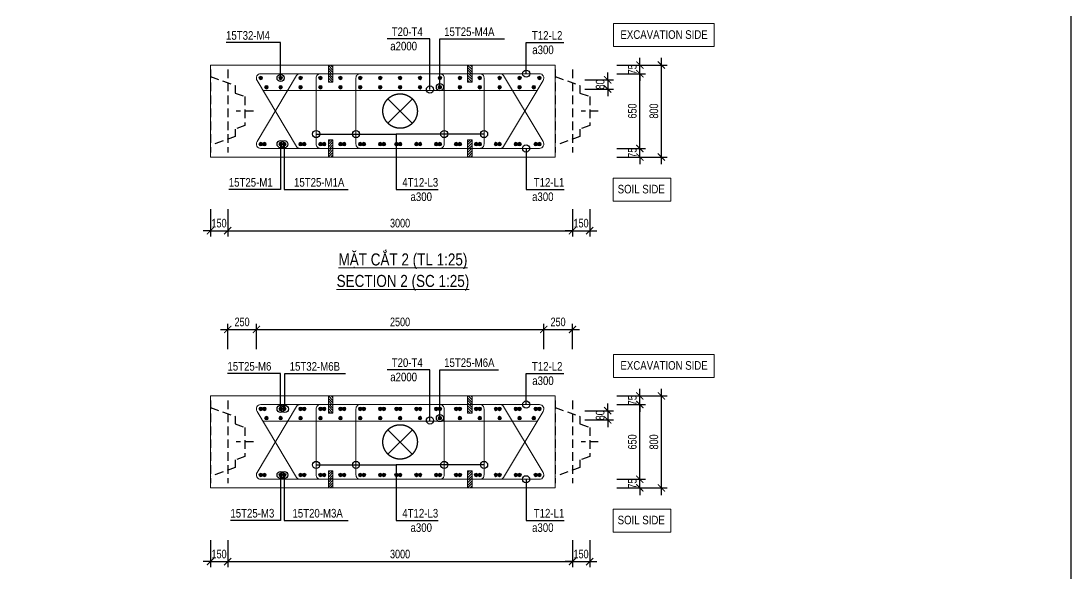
# Model space of a CAD drawing. Header units: millimetres. Extents: x 2746337 to 7547699, y -363432 to 15720.
# Drawn here: x 2907651 to 2944197, y -223588 to -204352 of the extents above; entities that cross this region are included whole.
import ezdxf
from ezdxf.enums import TextEntityAlignment as Align

# ---------------------------------------------------------------- set-up
doc = ezdxf.new("R2010")
doc.units = ezdxf.units.MM
doc.header["$LTSCALE"] = 1200
doc.header["$PDMODE"] = 3
doc.linetypes.add('CENTER', pattern=[2, 1.25, -0.25, 0.25, -0.25])
doc.linetypes.add('HIDDEN', pattern=[0.375, 0.25, -0.125])
for name, color, linetype, lineweight in [('5', 5, 'Continuous', 13), ('BOUND', 3, 'Continuous', 20), ('CWS', 8, 'HIDDEN', 9), ('ENOTE', 2, 'Continuous', 15), ('GRID', 74, 'CENTER', 15), ('K-THUOC', 1, 'Continuous', 18), ('LEADER', 8, 'Continuous', 9), ('MCT', 6, 'Continuous', 20), ('TEXTEN', 3, 'Continuous', 13), ('TEXTMA', 2, 'Continuous', 13), ('TEXTVN', 2, 'Continuous', 20), ('TIE', 4, 'Continuous', 13)]:
    doc.layers.add(name, color=color, linetype=linetype, lineweight=lineweight)
doc.layers.add('CDC.04.HIDDEN', color=8, linetype='HIDDEN')
doc.layers.add('MIE', color=5, linetype='HIDDEN')
doc.styles.add('DB_Arial', font='arial.ttf', dxfattribs={"width": 0.8})
doc.styles.add('SMTEXT', font='arial.ttf', dxfattribs={"width": 0.75})
doc.dimstyles.new('BSV25', dxfattribs={"dimtxt": 300, "dimasz": 250, "dimexe": 200, "dimexo": 0, "dimgap": 108, "dimtad": 1, "dimdec": 0, "dimlfac": 0.25, "dimdsep": 46, "dimtxsty": 'SMTEXT', "dimblk": 'ARCHTICK', "dimcen": 100, "dimdle": 250, "dimclrd": 256, "dimclre": 256, "dimclrt": 2, "dimadec": 0, "dimazin": 0, "dimtfac": 1, "dimtdec": 0, "dimtix": 1, "dimtmove": 2, "dimatfit": 3, "dimfxl": 800, "dimfxlon": 1, "dimtolj": 1, "dimtzin": 0, "dimarcsym": 0})

# ---------------------------------------------------------------- blocks, each defined once
blk = doc.blocks.new('_ArchTick')
at = {"color": 0, "linetype": 'ByBlock', "const_width": 0.15}
blk.add_lwpolyline([(-0.5, -0.5), (0.5, 0.5)], dxfattribs=at)
blk = doc.blocks.new('*D1374')
at = {"layer": 'Defpoints', "color": 0, "transparency": 16777216}
for p in [(2928440, -217394), (2929940, -217394), (2928440, -220594)]:
    blk.add_point(p, dxfattribs=at)
at = {"layer": 'K-THUOC', "lineweight": -2, "transparency": 16777216}
for p, q in [((2929140, -217394), (2930140, -217394)), ((2929940, -220844), (2929940, -217144)), ((2929140, -220594), (2930140, -220594))]:
    blk.add_line(p, q, dxfattribs=at)
at = {"layer": 'K-THUOC', "lineweight": -2, "transparency": 16777216, "xscale": 250, "yscale": 250, "zscale": 250}
for p, rotation in [((2929940, -217394), 90), ((2929940, -220594), 270)]:
    blk.add_blockref('_ArchTick', p, dxfattribs=dict(at, rotation=rotation))
at = {"layer": 'K-THUOC', "color": 2, "transparency": 16777216, "insert": (2929679, -218994), "char_height": 300, "attachment_point": 5, "rotation": 90, "style": 'SMTEXT'}
blk.add_mtext('\\A1;800', dxfattribs=at)
blk = doc.blocks.new('*D1375')
at = {"layer": 'Defpoints', "color": 0, "transparency": 16777216}
for p in [(2928440, -220294), (2929190, -220294), (2928082, -220594)]:
    blk.add_point(p, dxfattribs=at)
at = {"layer": 'K-THUOC', "lineweight": -2, "transparency": 16777216}
for p, q in [((2928440, -220294), (2929390, -220294)), ((2929190, -220294), (2929190, -220044)), ((2929190, -220594), (2929190, -220294)), ((2928390, -220594), (2929390, -220594)), ((2929190, -220594), (2929190, -220844))]:
    blk.add_line(p, q, dxfattribs=at)
at = {"layer": 'K-THUOC', "lineweight": -2, "transparency": 16777216, "xscale": 250, "yscale": 250, "zscale": 250}
for p, rotation in [((2929190, -220294), 270), ((2929190, -220594), 90)]:
    blk.add_blockref('_ArchTick', p, dxfattribs=dict(at, rotation=rotation))
at = {"layer": 'K-THUOC', "color": 2, "transparency": 16777216, "insert": (2928929, -220444), "char_height": 300, "attachment_point": 5, "rotation": 90, "style": 'SMTEXT'}
blk.add_mtext('\\A1;75', dxfattribs=at)
blk = doc.blocks.new('*D1376')
at = {"layer": 'Defpoints', "color": 0, "transparency": 16777216}
for p in [(2928082, -217694), (2929190, -217694), (2928082, -220294)]:
    blk.add_point(p, dxfattribs=at)
at = {"layer": 'K-THUOC', "lineweight": -2, "transparency": 16777216}
for p, q in [((2929190, -220544), (2929190, -217444)), ((2928390, -217694), (2929390, -217694)), ((2928390, -220294), (2929390, -220294))]:
    blk.add_line(p, q, dxfattribs=at)
at = {"layer": 'K-THUOC', "lineweight": -2, "transparency": 16777216, "xscale": 250, "yscale": 250, "zscale": 250}
for p, rotation in [((2929190, -217694), 90), ((2929190, -220294), 270)]:
    blk.add_blockref('_ArchTick', p, dxfattribs=dict(at, rotation=rotation))
at = {"layer": 'K-THUOC', "color": 2, "transparency": 16777216, "insert": (2928929, -218994), "char_height": 300, "attachment_point": 5, "rotation": 90, "style": 'SMTEXT'}
blk.add_mtext('\\A1;650', dxfattribs=at)
blk = doc.blocks.new('*D1377')
at = {"layer": 'Defpoints', "color": 0, "transparency": 16777216}
for p in [(2928082, -217394), (2929190, -217394), (2928082, -217694)]:
    blk.add_point(p, dxfattribs=at)
at = {"layer": 'K-THUOC', "lineweight": -2, "transparency": 16777216}
for p, q in [((2928390, -217394), (2929390, -217394)), ((2929190, -217394), (2929190, -217144)), ((2929190, -217694), (2929190, -217394)), ((2928390, -217694), (2929390, -217694)), ((2929190, -217694), (2929190, -217944))]:
    blk.add_line(p, q, dxfattribs=at)
at = {"layer": 'K-THUOC', "lineweight": -2, "transparency": 16777216, "xscale": 250, "yscale": 250, "zscale": 250}
for p, rotation in [((2929190, -217394), 270), ((2929190, -217694), 90)]:
    blk.add_blockref('_ArchTick', p, dxfattribs=dict(at, rotation=rotation))
at = {"layer": 'K-THUOC', "color": 2, "transparency": 16777216, "insert": (2928929, -217544), "char_height": 300, "attachment_point": 5, "rotation": 90, "style": 'SMTEXT'}
blk.add_mtext('\\A1;75', dxfattribs=at)
blk = doc.blocks.new('*D1382')
at = {"layer": 'Defpoints', "color": 0, "transparency": 16777216}
for p in [(2927105, -217908), (2927105, -218228), (2928071, -218228)]:
    blk.add_point(p, dxfattribs=at)
at = {"layer": 'K-THUOC', "lineweight": -2, "transparency": 16777216}
for p, q in [((2928071, -217908), (2928071, -217658)), ((2927271, -217908), (2928271, -217908)), ((2928071, -217908), (2928071, -218228)), ((2927271, -218228), (2928271, -218228)), ((2928071, -218228), (2928071, -218478))]:
    blk.add_line(p, q, dxfattribs=at)
at = {"layer": 'K-THUOC', "lineweight": -2, "transparency": 16777216, "xscale": 250, "yscale": 250, "zscale": 250}
for p, rotation in [((2928071, -217908), 270), ((2928071, -218228), 90)]:
    blk.add_blockref('_ArchTick', p, dxfattribs=dict(at, rotation=rotation))
at = {"layer": 'K-THUOC', "color": 2, "transparency": 16777216, "insert": (2927810, -218068), "char_height": 300, "attachment_point": 5, "rotation": 90, "style": 'SMTEXT'}
blk.add_mtext('\\A1;80', dxfattribs=at)
blk = doc.blocks.new('*D1389')
at = {"layer": 'Defpoints', "color": 0, "transparency": 16777216}
for p in [(2928440, -205884), (2929940, -205884), (2928440, -209084)]:
    blk.add_point(p, dxfattribs=at)
at = {"layer": 'K-THUOC', "lineweight": -2, "transparency": 16777216}
for p, q in [((2929940, -209334), (2929940, -205634)), ((2929140, -205884), (2930140, -205884)), ((2929140, -209084), (2930140, -209084))]:
    blk.add_line(p, q, dxfattribs=at)
at = {"layer": 'K-THUOC', "lineweight": -2, "transparency": 16777216, "xscale": 250, "yscale": 250, "zscale": 250}
for p, rotation in [((2929940, -205884), 90), ((2929940, -209084), 270)]:
    blk.add_blockref('_ArchTick', p, dxfattribs=dict(at, rotation=rotation))
at = {"layer": 'K-THUOC', "color": 2, "transparency": 16777216, "insert": (2929679, -207484), "char_height": 300, "attachment_point": 5, "rotation": 90, "style": 'SMTEXT'}
blk.add_mtext('\\A1;800', dxfattribs=at)
blk = doc.blocks.new('*D1390')
at = {"layer": 'Defpoints', "color": 0, "transparency": 16777216}
for p in [(2928440, -208784), (2929190, -208784), (2928082, -209084)]:
    blk.add_point(p, dxfattribs=at)
at = {"layer": 'K-THUOC', "lineweight": -2, "transparency": 16777216}
for p, q in [((2929190, -208784), (2929190, -208534)), ((2928440, -208784), (2929390, -208784)), ((2929190, -209084), (2929190, -208784)), ((2928390, -209084), (2929390, -209084)), ((2929190, -209084), (2929190, -209334))]:
    blk.add_line(p, q, dxfattribs=at)
at = {"layer": 'K-THUOC', "lineweight": -2, "transparency": 16777216, "xscale": 250, "yscale": 250, "zscale": 250}
for p, rotation in [((2929190, -208784), 270), ((2929190, -209084), 90)]:
    blk.add_blockref('_ArchTick', p, dxfattribs=dict(at, rotation=rotation))
at = {"layer": 'K-THUOC', "color": 2, "transparency": 16777216, "insert": (2928929, -208934), "char_height": 300, "attachment_point": 5, "rotation": 90, "style": 'SMTEXT'}
blk.add_mtext('\\A1;75', dxfattribs=at)
blk = doc.blocks.new('*D1391')
at = {"layer": 'Defpoints', "color": 0, "transparency": 16777216}
for p in [(2928082, -206184), (2929190, -206184), (2928082, -208784)]:
    blk.add_point(p, dxfattribs=at)
at = {"layer": 'K-THUOC', "lineweight": -2, "transparency": 16777216}
for p, q in [((2929190, -209034), (2929190, -205934)), ((2928390, -206184), (2929390, -206184)), ((2928390, -208784), (2929390, -208784))]:
    blk.add_line(p, q, dxfattribs=at)
at = {"layer": 'K-THUOC', "lineweight": -2, "transparency": 16777216, "xscale": 250, "yscale": 250, "zscale": 250}
for p, rotation in [((2929190, -206184), 90), ((2929190, -208784), 270)]:
    blk.add_blockref('_ArchTick', p, dxfattribs=dict(at, rotation=rotation))
at = {"layer": 'K-THUOC', "color": 2, "transparency": 16777216, "insert": (2928929, -207484), "char_height": 300, "attachment_point": 5, "rotation": 90, "style": 'SMTEXT'}
blk.add_mtext('\\A1;650', dxfattribs=at)
blk = doc.blocks.new('*D1392')
at = {"layer": 'Defpoints', "color": 0, "transparency": 16777216}
for p in [(2928082, -205884), (2929190, -205884), (2928082, -206184)]:
    blk.add_point(p, dxfattribs=at)
at = {"layer": 'K-THUOC', "lineweight": -2, "transparency": 16777216}
for p, q in [((2929190, -205884), (2929190, -205634)), ((2928390, -205884), (2929390, -205884)), ((2929190, -206184), (2929190, -205884)), ((2928390, -206184), (2929390, -206184)), ((2929190, -206184), (2929190, -206434))]:
    blk.add_line(p, q, dxfattribs=at)
at = {"layer": 'K-THUOC', "lineweight": -2, "transparency": 16777216, "xscale": 250, "yscale": 250, "zscale": 250}
for p, rotation in [((2929190, -205884), 270), ((2929190, -206184), 90)]:
    blk.add_blockref('_ArchTick', p, dxfattribs=dict(at, rotation=rotation))
at = {"layer": 'K-THUOC', "color": 2, "transparency": 16777216, "insert": (2928929, -206034), "char_height": 300, "attachment_point": 5, "rotation": 90, "style": 'SMTEXT'}
blk.add_mtext('\\A1;75', dxfattribs=at)
blk = doc.blocks.new('*D1393')
at = {"layer": 'Defpoints', "color": 0, "transparency": 16777216}
for p in [(2927105, -206398), (2927105, -206718), (2928071, -206718)]:
    blk.add_point(p, dxfattribs=at)
at = {"layer": 'K-THUOC', "lineweight": -2, "transparency": 16777216}
for p, q in [((2927271, -206398), (2928271, -206398)), ((2928071, -206398), (2928071, -206148)), ((2928071, -206398), (2928071, -206718)), ((2927271, -206718), (2928271, -206718)), ((2928071, -206718), (2928071, -206968))]:
    blk.add_line(p, q, dxfattribs=at)
at = {"layer": 'K-THUOC', "lineweight": -2, "transparency": 16777216, "xscale": 250, "yscale": 250, "zscale": 250}
for p, rotation in [((2928071, -206398), 270), ((2928071, -206718), 90)]:
    blk.add_blockref('_ArchTick', p, dxfattribs=dict(at, rotation=rotation))
at = {"layer": 'K-THUOC', "color": 2, "transparency": 16777216, "insert": (2927810, -206558), "char_height": 300, "attachment_point": 5, "rotation": 90, "style": 'SMTEXT'}
blk.add_mtext('\\A1;80', dxfattribs=at)
blk = doc.blocks.new('cws800')
at = {"layer": 'CDC.04.HIDDEN'}
for p, q in [((-600, 1440), (-600, -1440)), ((0, 1440), (0, -1440))]:
    blk.add_line(p, q, dxfattribs=at)
for points in [[(0, 1200), (-860, 888), (-860, 627), (-1200, 507), (-1200, -507), (-860, -627), (-860, -888), (0, -1200)], [(-1500, 0), (-900, 0)]]:
    blk.add_lwpolyline(points, dxfattribs=at)
blk = doc.blocks.new('*D1410')
at = {"layer": 'Defpoints', "color": 0, "transparency": 16777216}
for p in [(2914245, -210896), (2914845, -210896), (2914845, -211646)]:
    blk.add_point(p, dxfattribs=at)
at = {"layer": 'K-THUOC', "lineweight": -2, "transparency": 16777216}
for p, q in [((2914245, -210896), (2914245, -211846)), ((2914845, -210896), (2914845, -211846)), ((2914245, -211646), (2913995, -211646)), ((2914245, -211646), (2914845, -211646)), ((2914845, -211646), (2915095, -211646))]:
    blk.add_line(p, q, dxfattribs=at)
at = {"layer": 'K-THUOC', "lineweight": -2, "transparency": 16777216, "xscale": 250, "yscale": 250, "zscale": 250}
blk.add_blockref('_ArchTick', (2914245, -211646), dxfattribs=at)
at = {"layer": 'K-THUOC', "lineweight": -2, "transparency": 16777216, "xscale": 250, "yscale": 250, "zscale": 250, "rotation": 180}
blk.add_blockref('_ArchTick', (2914845, -211646), dxfattribs=at)
at = {"layer": 'K-THUOC', "color": 2, "transparency": 16777216, "insert": (2914545, -211385), "char_height": 300, "attachment_point": 5, "style": 'SMTEXT'}
blk.add_mtext('\\A1;150', dxfattribs=at)
blk = doc.blocks.new('*D1411')
at = {"layer": 'Defpoints', "color": 0, "transparency": 16777216}
for p in [(2926845, -210896), (2927445, -210896), (2927445, -211646)]:
    blk.add_point(p, dxfattribs=at)
at = {"layer": 'K-THUOC', "lineweight": -2, "transparency": 16777216}
for p, q in [((2926845, -210896), (2926845, -211846)), ((2927445, -210896), (2927445, -211846)), ((2926845, -211646), (2926595, -211646)), ((2926845, -211646), (2927445, -211646)), ((2927445, -211646), (2927695, -211646))]:
    blk.add_line(p, q, dxfattribs=at)
at = {"layer": 'K-THUOC', "lineweight": -2, "transparency": 16777216, "xscale": 250, "yscale": 250, "zscale": 250}
blk.add_blockref('_ArchTick', (2926845, -211646), dxfattribs=at)
at = {"layer": 'K-THUOC', "lineweight": -2, "transparency": 16777216, "xscale": 250, "yscale": 250, "zscale": 250, "rotation": 180}
blk.add_blockref('_ArchTick', (2927445, -211646), dxfattribs=at)
at = {"layer": 'K-THUOC', "color": 2, "transparency": 16777216, "insert": (2927145, -211385), "char_height": 300, "attachment_point": 5, "style": 'SMTEXT'}
blk.add_mtext('\\A1;150', dxfattribs=at)
blk = doc.blocks.new('*D1414')
at = {"layer": 'Defpoints', "color": 0, "transparency": 16777216}
for p in [(2914845, -210896), (2926845, -210896), (2926845, -211646)]:
    blk.add_point(p, dxfattribs=at)
at = {"layer": 'K-THUOC', "lineweight": -2, "transparency": 16777216}
for p, q in [((2914845, -210896), (2914845, -211846)), ((2926845, -210896), (2926845, -211846)), ((2914595, -211646), (2927095, -211646))]:
    blk.add_line(p, q, dxfattribs=at)
at = {"layer": 'K-THUOC', "lineweight": -2, "transparency": 16777216, "xscale": 250, "yscale": 250, "zscale": 250, "rotation": 180}
blk.add_blockref('_ArchTick', (2914845, -211646), dxfattribs=at)
at = {"layer": 'K-THUOC', "lineweight": -2, "transparency": 16777216, "xscale": 250, "yscale": 250, "zscale": 250}
blk.add_blockref('_ArchTick', (2926845, -211646), dxfattribs=at)
at = {"layer": 'K-THUOC', "color": 2, "transparency": 16777216, "insert": (2920845, -211385), "char_height": 300, "attachment_point": 5, "style": 'SMTEXT'}
blk.add_mtext('\\A1;3000', dxfattribs=at)
blk = doc.blocks.new('mct1')
at = {"lineweight": 9}
h = blk.add_hatch(color=256, dxfattribs=at)
h.dxf.hatch_style = 1
h.paths.add_polyline_path([(-16, 0, 1), (16, 0, 1)])
blk.add_circle((0, 0), 16, dxfattribs=at)
blk = doc.blocks.new('tremie')
at = {"layer": 'MIE', "color": 74, "ltscale": 1000}
for p, q in [((424, -424), (-424, 424)), ((424, 424), (-424, -424))]:
    blk.add_line(p, q, dxfattribs=at)
at = {"layer": 'MIE', "ltscale": 500}
blk.add_circle((0, 0), 600, dxfattribs=at)
blk = doc.blocks.new('sp')
at = {"layer": '5', "lineweight": 20}
h = blk.add_hatch(dxfattribs=at)
h.set_pattern_fill('ANSI31', color=256, scale=500)
h.set_pattern_definition([(45, (0, 0), (-44.194, 44.194), [])])
h.paths.add_polyline_path([(80, 300), (-80, 300), (-80, -300), (80, -300)])
blk.add_lwpolyline([(-80, -300), (80, -300), (80, 300), (-80, 300)], close=True, dxfattribs=at)
blk = doc.blocks.new('*D1416')
at = {"layer": 'Defpoints', "color": 0, "transparency": 16777216}
for p in [(2914245, -222406), (2914845, -222406), (2914845, -223156)]:
    blk.add_point(p, dxfattribs=at)
at = {"layer": 'K-THUOC', "lineweight": -2, "transparency": 16777216}
for p, q in [((2914245, -222406), (2914245, -223356)), ((2914845, -222406), (2914845, -223356)), ((2914245, -223156), (2913995, -223156)), ((2914245, -223156), (2914845, -223156)), ((2914845, -223156), (2915095, -223156))]:
    blk.add_line(p, q, dxfattribs=at)
at = {"layer": 'K-THUOC', "lineweight": -2, "transparency": 16777216, "xscale": 250, "yscale": 250, "zscale": 250}
blk.add_blockref('_ArchTick', (2914245, -223156), dxfattribs=at)
at = {"layer": 'K-THUOC', "lineweight": -2, "transparency": 16777216, "xscale": 250, "yscale": 250, "zscale": 250, "rotation": 180}
blk.add_blockref('_ArchTick', (2914845, -223156), dxfattribs=at)
at = {"layer": 'K-THUOC', "color": 2, "transparency": 16777216, "insert": (2914545, -222895), "char_height": 300, "attachment_point": 5, "style": 'SMTEXT'}
blk.add_mtext('\\A1;150', dxfattribs=at)
blk = doc.blocks.new('*D1417')
at = {"layer": 'Defpoints', "color": 0, "transparency": 16777216}
for p in [(2926845, -222406), (2927445, -222406), (2927445, -223156)]:
    blk.add_point(p, dxfattribs=at)
at = {"layer": 'K-THUOC', "lineweight": -2, "transparency": 16777216}
for p, q in [((2926845, -222406), (2926845, -223356)), ((2927445, -222406), (2927445, -223356)), ((2926845, -223156), (2926595, -223156)), ((2926845, -223156), (2927445, -223156)), ((2927445, -223156), (2927695, -223156))]:
    blk.add_line(p, q, dxfattribs=at)
at = {"layer": 'K-THUOC', "lineweight": -2, "transparency": 16777216, "xscale": 250, "yscale": 250, "zscale": 250}
blk.add_blockref('_ArchTick', (2926845, -223156), dxfattribs=at)
at = {"layer": 'K-THUOC', "lineweight": -2, "transparency": 16777216, "xscale": 250, "yscale": 250, "zscale": 250, "rotation": 180}
blk.add_blockref('_ArchTick', (2927445, -223156), dxfattribs=at)
at = {"layer": 'K-THUOC', "color": 2, "transparency": 16777216, "insert": (2927145, -222895), "char_height": 300, "attachment_point": 5, "style": 'SMTEXT'}
blk.add_mtext('\\A1;150', dxfattribs=at)
blk = doc.blocks.new('*D1418')
at = {"layer": 'Defpoints', "color": 0, "transparency": 16777216}
for p in [(2915845, -215082), (2914845, -215773), (2915845, -215773)]:
    blk.add_point(p, dxfattribs=at)
at = {"layer": 'K-THUOC', "lineweight": -2, "transparency": 16777216}
for p, q in [((2914845, -215773), (2914845, -214882)), ((2915845, -215773), (2915845, -214882)), ((2914595, -215082), (2916095, -215082))]:
    blk.add_line(p, q, dxfattribs=at)
at = {"layer": 'K-THUOC', "lineweight": -2, "transparency": 16777216, "xscale": 250, "yscale": 250, "zscale": 250, "rotation": 180}
blk.add_blockref('_ArchTick', (2914845, -215082), dxfattribs=at)
at = {"layer": 'K-THUOC', "lineweight": -2, "transparency": 16777216, "xscale": 250, "yscale": 250, "zscale": 250}
blk.add_blockref('_ArchTick', (2915845, -215082), dxfattribs=at)
at = {"layer": 'K-THUOC', "color": 2, "transparency": 16777216, "insert": (2915345, -214821), "char_height": 300, "attachment_point": 5, "style": 'SMTEXT'}
blk.add_mtext('\\A1;250', dxfattribs=at)
blk = doc.blocks.new('*D1419')
at = {"layer": 'Defpoints', "color": 0, "transparency": 16777216}
for p in [(2925843, -215082), (2915845, -215773), (2925843, -215773)]:
    blk.add_point(p, dxfattribs=at)
at = {"layer": 'K-THUOC', "lineweight": -2, "transparency": 16777216}
for p, q in [((2915845, -215773), (2915845, -214882)), ((2925843, -215773), (2925843, -214882)), ((2915595, -215082), (2926093, -215082))]:
    blk.add_line(p, q, dxfattribs=at)
at = {"layer": 'K-THUOC', "lineweight": -2, "transparency": 16777216, "xscale": 250, "yscale": 250, "zscale": 250, "rotation": 180}
blk.add_blockref('_ArchTick', (2915845, -215082), dxfattribs=at)
at = {"layer": 'K-THUOC', "lineweight": -2, "transparency": 16777216, "xscale": 250, "yscale": 250, "zscale": 250}
blk.add_blockref('_ArchTick', (2925843, -215082), dxfattribs=at)
at = {"layer": 'K-THUOC', "color": 2, "transparency": 16777216, "insert": (2920844, -214821), "char_height": 300, "attachment_point": 5, "style": 'SMTEXT'}
blk.add_mtext('\\A1;2500', dxfattribs=at)
blk = doc.blocks.new('*D1420')
at = {"layer": 'Defpoints', "color": 0, "transparency": 16777216}
for p in [(2914845, -222406), (2926845, -222406), (2926845, -223156)]:
    blk.add_point(p, dxfattribs=at)
at = {"layer": 'K-THUOC', "lineweight": -2, "transparency": 16777216}
for p, q in [((2914845, -222406), (2914845, -223356)), ((2926845, -222406), (2926845, -223356)), ((2914595, -223156), (2927095, -223156))]:
    blk.add_line(p, q, dxfattribs=at)
at = {"layer": 'K-THUOC', "lineweight": -2, "transparency": 16777216, "xscale": 250, "yscale": 250, "zscale": 250, "rotation": 180}
blk.add_blockref('_ArchTick', (2914845, -223156), dxfattribs=at)
at = {"layer": 'K-THUOC', "lineweight": -2, "transparency": 16777216, "xscale": 250, "yscale": 250, "zscale": 250}
blk.add_blockref('_ArchTick', (2926845, -223156), dxfattribs=at)
at = {"layer": 'K-THUOC', "color": 2, "transparency": 16777216, "insert": (2920845, -222895), "char_height": 300, "attachment_point": 5, "style": 'SMTEXT'}
blk.add_mtext('\\A1;3000', dxfattribs=at)
blk = doc.blocks.new('*D1421')
at = {"layer": 'Defpoints', "color": 0, "transparency": 16777216}
for p in [(2926845, -215082), (2925843, -215773), (2926845, -215773)]:
    blk.add_point(p, dxfattribs=at)
at = {"layer": 'K-THUOC', "lineweight": -2, "transparency": 16777216}
for p, q in [((2925843, -215773), (2925843, -214882)), ((2926845, -215773), (2926845, -214882)), ((2925593, -215082), (2927095, -215082))]:
    blk.add_line(p, q, dxfattribs=at)
at = {"layer": 'K-THUOC', "lineweight": -2, "transparency": 16777216, "xscale": 250, "yscale": 250, "zscale": 250, "rotation": 180}
blk.add_blockref('_ArchTick', (2925843, -215082), dxfattribs=at)
at = {"layer": 'K-THUOC', "lineweight": -2, "transparency": 16777216, "xscale": 250, "yscale": 250, "zscale": 250}
blk.add_blockref('_ArchTick', (2926845, -215082), dxfattribs=at)
at = {"layer": 'K-THUOC', "color": 2, "transparency": 16777216, "insert": (2926344, -214821), "char_height": 300, "attachment_point": 5, "style": 'SMTEXT'}
blk.add_mtext('\\A1;250', dxfattribs=at)

msp = doc.modelspace()

# ---------------------------------------------------------------- linework, layer by layer
msp.add_lwpolyline([(2850680.1, -185266.4), (2944197.4, -185266.4), (2944197.4, -262418.8), (2850680.1, -262418.8)], close=True)
at = {"layer": 'BOUND'}
for points in [[(2914244.7, -209084), (2926244.7, -209084), (2926244.7, -205884), (2914244.7, -205884)], [(2914244.7, -220594.1), (2926244.7, -220594.1), (2926244.7, -217394.1), (2914244.7, -217394.1)]]:
    msp.add_lwpolyline(points, close=True, dxfattribs=at)
at = {"layer": 'ENOTE'}
for points in [[(2928276.7, -204441.5), (2931776.7, -204441.5), (2931776.7, -205241.5), (2928276.7, -205241.5)], [(2928266.1, -209818), (2930266.1, -209818), (2930266.1, -210618), (2928266.1, -210618)], [(2928276.7, -215951.5), (2931776.7, -215951.5), (2931776.7, -216751.5), (2928276.7, -216751.5)], [(2928266.1, -221328.1), (2930266.1, -221328.1), (2930266.1, -222128.1), (2928266.1, -222128.1)]]:
    msp.add_lwpolyline(points, close=True, dxfattribs=at)
at = {"layer": 'TIE'}
for p, q in [((2916077, -206764), (2925615, -206764)), ((2916077, -218274.1), (2925615, -218274.1))]:
    msp.add_line(p, q, dxfattribs=at)
at = {"layer": 'TIE', "lineweight": 20}
for points in [[(2917366.5, -206184, 0.244599), (2917243.6, -206247.9), (2915871.9, -208547.9, 0.6069433), (2915994.7, -208784), (2925697.2, -208784, 0.6069433), (2925820.1, -208547.9), (2924448.3, -206247.9, 0.244599), (2924325.5, -206184)], [(2924325.5, -208784, 0.244599), (2924448.3, -208720.1), (2925820.1, -206420.1, 0.6069433), (2925697.2, -206184), (2915994.7, -206184, 0.6069433), (2915871.9, -206420.1), (2917243.6, -208720.1, 0.244599), (2917366.5, -208784)], [(2917366.5, -217694.1, 0.244599), (2917243.6, -217758), (2915871.9, -220058, 0.6069433), (2915994.7, -220294.1), (2925697.2, -220294.1, 0.6069433), (2925820.1, -220058), (2924448.3, -217758, 0.244599), (2924325.5, -217694.1)], [(2924325.5, -220294.1, 0.244599), (2924448.3, -220230.2), (2925820.1, -217930.2, 0.6069433), (2925697.2, -217694.1), (2915994.7, -217694.1, 0.6069433), (2915871.9, -217930.2), (2917243.6, -220230.2, 0.244599), (2917366.5, -220294.1)]]:
    msp.add_lwpolyline(points, format="xyb", dxfattribs=at)
at = {"layer": 'TIE'}
for points in [[(2918523.8, -208784), (2918073.8, -208784, -0.4142136), (2917923.8, -208634), (2917923.8, -206334, -0.4142136), (2918073.8, -206184), (2918523.8, -206184)], [(2919909.9, -208784), (2919459.9, -208784, -0.4142136), (2919309.9, -208634), (2919309.9, -206334, -0.4142136), (2919459.9, -206184), (2919909.9, -206184)], [(2921782, -208784), (2922232, -208784, 0.4142136), (2922382, -208634), (2922382, -206334, 0.4142136), (2922232, -206184), (2921782, -206184)], [(2923168.1, -208784), (2923618.1, -208784, 0.4142136), (2923768.1, -208634), (2923768.1, -206334, 0.4142136), (2923618.1, -206184), (2923168.1, -206184)], [(2918523.8, -220294.1), (2918073.8, -220294.1, -0.4142136), (2917923.8, -220144.1), (2917923.8, -217844.1, -0.4142136), (2918073.8, -217694.1), (2918523.8, -217694.1)], [(2919909.9, -220294.1), (2919459.9, -220294.1, -0.4142136), (2919309.9, -220144.1), (2919309.9, -217844.1, -0.4142136), (2919459.9, -217694.1), (2919909.9, -217694.1)], [(2921782, -220294.1), (2922232, -220294.1, 0.4142136), (2922382, -220144.1), (2922382, -217844.1, 0.4142136), (2922232, -217694.1), (2921782, -217694.1)], [(2923168.1, -220294.1), (2923618.1, -220294.1, 0.4142136), (2923768.1, -220144.1), (2923768.1, -217844.1, 0.4142136), (2923618.1, -217694.1), (2923168.1, -217694.1)]]:
    msp.add_lwpolyline(points, format="xyb", dxfattribs=at)

# ---------------------------------------------------------------- block references
at = {"layer": 'CWS', "xscale": -1}
for p in [(2914244.7, -207484), (2926244.7, -207484), (2914244.7, -218994.1), (2926244.7, -218994.1)]:
    msp.add_blockref('cws800', p, dxfattribs=at)
at = {"layer": 'ENOTE', "xscale": -1}
for p in [(2918430, -206184), (2923270.4, -206184), (2918430, -217694.1), (2923270.4, -217694.1)]:
    msp.add_blockref('sp', p, dxfattribs=at)
at = {"layer": 'ENOTE', "rotation": 180}
for p in [(2918430, -208784), (2923270.4, -208784), (2918430, -220294.1), (2923270.4, -220294.1)]:
    msp.add_blockref('sp', p, dxfattribs=at)
at = {"layer": 'GRID', "rotation": 269.672406155841}
for p in [(2920846, -207484), (2920846, -218994.1)]:
    msp.add_blockref('tremie', p, dxfattribs=at)
at = {"layer": 'MCT', "xscale": -4, "yscale": 4, "zscale": 4, "rotation": 180}
for p in [(2915994.7, -206334), (2916687.7, -206334), (2917380.8, -206334), (2918073.8, -206334), (2918766.9, -206334), (2919459.9, -206334), (2920152.9, -206334), (2920846, -206334), (2921539, -206334), (2922232, -206334), (2922925.1, -206334), (2923618.1, -206334), (2924311.2, -206334), (2925004.2, -206334), (2925697.2, -206334), (2916194.7, -206654), (2916687.7, -206654), (2917380.8, -206654), (2918073.8, -206654), (2918766.9, -206654), (2919459.9, -206654), (2920152.9, -206654), (2920846, -206654), (2921539, -206654), (2922232, -206654), (2922925.1, -206654), (2923618.1, -206654), (2924311.2, -206654), (2925004.2, -206654), (2925497.2, -206654), (2915994.7, -217844.1), (2916122.7, -217844.1), (2916687.7, -217844.1), (2916815.7, -217844.1), (2917380.8, -217844.1), (2917508.8, -217844.1), (2918073.8, -217844.1), (2918201.8, -217844.1), (2918766.9, -217844.1), (2918894.9, -217844.1), (2919459.9, -217844.1), (2919587.9, -217844.1), (2920152.9, -217844.1), (2920280.9, -217844.1), (2920718, -217844.1), (2920846, -217844.1), (2921411, -217844.1), (2921539, -217844.1), (2922104, -217844.1), (2922232, -217844.1), (2922797.1, -217844.1), (2922925.1, -217844.1), (2923490.1, -217844.1), (2923618.1, -217844.1), (2924183.2, -217844.1), (2924311.2, -217844.1), (2924876.2, -217844.1), (2925004.2, -217844.1), (2925569.2, -217844.1), (2925697.2, -217844.1), (2916194.7, -218164.1), (2916687.7, -218164.1), (2917380.8, -218164.1), (2918073.8, -218164.1), (2918766.9, -218164.1), (2919459.9, -218164.1), (2920152.9, -218164.1), (2920846, -218164.1), (2921539, -218164.1), (2922232, -218164.1), (2922925.1, -218164.1), (2923618.1, -218164.1), (2924311.2, -218164.1), (2925004.2, -218164.1), (2925497.2, -218164.1)]:
    msp.add_blockref('mct1', p, dxfattribs=at)
at = {"layer": 'MCT', "xscale": 4, "yscale": 4, "zscale": 4}
for p in [(2915994.7, -208634), (2916122.7, -208634), (2916687.7, -208634), (2916815.7, -208634), (2917380.8, -208634), (2917508.8, -208634), (2918073.8, -208634), (2918201.8, -208634), (2918766.9, -208634), (2918894.9, -208634), (2919459.9, -208634), (2919587.9, -208634), (2920152.9, -208634), (2920280.9, -208634), (2920718, -208634), (2920846, -208634), (2921411, -208634), (2921539, -208634), (2922104, -208634), (2922232, -208634), (2922797.1, -208634), (2922925.1, -208634), (2923490.1, -208634), (2923618.1, -208634), (2924183.2, -208634), (2924311.2, -208634), (2924876.2, -208634), (2925004.2, -208634), (2925569.2, -208634), (2925697.2, -208634), (2915994.7, -220144.1), (2916122.7, -220144.1), (2916687.7, -220144.1), (2916815.7, -220144.1), (2917380.8, -220144.1), (2917508.8, -220144.1), (2918073.8, -220144.1), (2918201.8, -220144.1), (2918766.9, -220144.1), (2918894.9, -220144.1), (2919459.9, -220144.1), (2919587.9, -220144.1), (2920152.9, -220144.1), (2920280.9, -220144.1), (2920718, -220144.1), (2920846, -220144.1), (2921411, -220144.1), (2921539, -220144.1), (2922104, -220144.1), (2922232, -220144.1), (2922797.1, -220144.1), (2922925.1, -220144.1), (2923490.1, -220144.1), (2923618.1, -220144.1), (2924183.2, -220144.1), (2924311.2, -220144.1), (2924876.2, -220144.1), (2925004.2, -220144.1), (2925569.2, -220144.1), (2925697.2, -220144.1)]:
    msp.add_blockref('mct1', p, dxfattribs=at)

# ---------------------------------------------------------------- texts
at = {"layer": 'TEXTEN', "style": 'DB_Arial', "width": 0.8}
for s, p in [('T20-T4', (2921633.8, -204875.1)), ('T12-L2', (2926495.6, -205004)), ('4T12-L3', (2922171.4, -210114)), ('T12-L1', (2926559.8, -210114)), ('a300', (2921954.7, -210614)), ('T20-T4', (2921633.8, -216385.2)), ('T12-L2', (2926495.6, -216514.1)), ('4T12-L3', (2922171.4, -221624.1)), ('T12-L1', (2926559.8, -221624.1)), ('a300', (2921954.7, -222124.1))]:
    msp.add_text(s, height=300, dxfattribs=at).set_placement(p, align=Align.RIGHT)
for s, p in [('a2000', (2920503.4, -205375.1)), ('a300', (2925446, -205504)), ('a300', (2925439.8, -210614)), ('a2000', (2920503.4, -216885.2)), ('a300', (2925446, -217014.1)), ('a300', (2925439.8, -222124.1))]:
    msp.add_text(s, height=300, dxfattribs=at).set_placement(p)
at = {"layer": 'TEXTMA', "style": 'DB_Arial', "width": 0.8}
for s, p in [('15T25-M4A', (2922379.1, -204876)), ('15T32-M4', (2914787.7, -205004)), ('15T25-M1', (2914883.3, -210114)), ('15T25-M1A', (2917154.4, -210114)), ('15T25-M6', (2914837.2, -216514.1)), ('15T32-M6B', (2917003.2, -216516.3)), ('15T25-M6A', (2922379.1, -216386.1)), ('15T25-M3', (2914939.5, -221624.1)), ('15T20-M3A', (2917099.3, -221624.1))]:
    msp.add_text(s, height=300, dxfattribs=at).set_placement(p)
at = {"layer": 'TEXTVN', "style": 'DB_Arial', "width": 0.8}
for p in [(2928515.9, -204973.1), (2928515.9, -216483.2)]:
    msp.add_text('EXCAVATION SIDE', height=300, dxfattribs=at).set_placement(p)
for p in [(2930058.3, -210349.7), (2930058.3, -221859.8)]:
    msp.add_text('SOIL SIDE', height=300, dxfattribs=at).set_placement(p, align=Align.RIGHT)
for s, p in [('%%UMẶT CẮT 2 (TL 1:25)', (2920944.7, -212645.8)), ('%%USECTION 2 (SC 1:25)', (2920944.7, -213445.8))]:
    msp.add_text(s, height=420, rotation=360, dxfattribs=at).set_placement(p, align=Align.MIDDLE)

# ---------------------------------------------------------------- dimensions: what is measured, and where the dimension line sits
at = {"layer": 'K-THUOC'}
for base, p1, p2, picture, middle in [((2929190, -205884), (2928081.9, -206184), (2928081.9, -205884), '*D1392', (2928929.4, -206034)), ((2929940, -205884), (2928440, -209084), (2928440, -205884), '*D1389', (2929678.8, -207484)), ((2929190, -206184), (2928081.9, -208784), (2928081.9, -206184), '*D1391', (2928928.8, -207484)), ((2928071.2, -206718), (2927104.7, -206398), (2927104.7, -206718), '*D1393', (2927810, -206558)), ((2929190, -208784), (2928081.9, -209084), (2928440, -208784), '*D1390', (2928929.4, -208934)), ((2929190, -217394.1), (2928081.9, -217694.1), (2928081.9, -217394.1), '*D1377', (2928929.4, -217544.1)), ((2929190, -217694.1), (2928081.9, -220294.1), (2928081.9, -217694.1), '*D1376', (2928928.8, -218994.1)), ((2929940, -217394.1), (2928440, -220594.1), (2928440, -217394.1), '*D1374', (2929678.8, -218994.1)), ((2928071.2, -218228.1), (2927104.7, -217908.1), (2927104.7, -218228.1), '*D1382', (2927810, -218068.1)), ((2929190, -220294.1), (2928081.9, -220594.1), (2928440, -220294.1), '*D1375', (2928929.4, -220444.1))]:
    dim = msp.add_linear_dim(base=base, p1=p1, p2=p2, angle=90, dimstyle='BSV25', dxfattribs=at)
    dim.commit()
    dim.dimension.update_dxf_attribs({"geometry": picture, "text_midpoint": middle})
for base, p1, p2, picture, middle in [((2914844.7, -211645.8), (2914244.7, -210895.8), (2914844.7, -210895.8), '*D1410', (2914544.7, -211384.7)), ((2926844.7, -211645.8), (2914844.7, -210895.8), (2926844.7, -210895.8), '*D1414', (2920844.7, -211384.6)), ((2927444.7, -211645.8), (2926844.7, -210895.8), (2927444.7, -210895.8), '*D1411', (2927144.7, -211384.7)), ((2915844.7, -215082.4), (2914844.7, -215773.4), (2915844.7, -215773.4), '*D1418', (2915344.7, -214821.2)), ((2925843.2, -215082.4), (2915844.7, -215773.4), (2925843.2, -215773.4), '*D1419', (2920844, -214821.2)), ((2926844.7, -215082.4), (2925843.2, -215773.4), (2926844.7, -215773.4), '*D1421', (2926344, -214821.2)), ((2914844.7, -223155.9), (2914244.7, -222405.9), (2914844.7, -222405.9), '*D1416', (2914544.7, -222894.7)), ((2926844.7, -223155.9), (2914844.7, -222405.9), (2926844.7, -222405.9), '*D1420', (2920844.7, -222894.6)), ((2927444.7, -223155.9), (2926844.7, -222405.9), (2927444.7, -222405.9), '*D1417', (2927144.7, -222894.7))]:
    dim = msp.add_linear_dim(base=base, p1=p1, p2=p2, dimstyle='BSV25', dxfattribs=at)
    dim.commit()
    dim.dimension.update_dxf_attribs({"geometry": picture, "text_midpoint": middle})

# ---------------------------------------------------------------- leaders
at = {"layer": 'LEADER'}
for points in [[(2921885.2, -206737.1), (2921885.2, -204975.1), (2920400.8, -204975.1)], [(2922232, -206654), (2922232, -204976), (2924475.5, -204976)], [(2916687.7, -206334), (2916687.7, -205104), (2914787.7, -205104)], [(2925236, -206184), (2925236, -205104), (2926545.4, -205104)], [(2917923.8, -208284), (2920703, -208284), (2920703, -210214), (2922171.7, -210214)], [(2919309.9, -208284), (2920703, -208284), (2920703, -210214), (2922171.7, -210214)], [(2922382, -208284), (2920703, -208284), (2920703, -210214), (2922171.7, -210214)], [(2923768.1, -208284), (2920703, -208284), (2920703, -210214), (2922171.7, -210214)], [(2916687.7, -208634), (2916687.7, -210214), (2914883.3, -210214)], [(2916815.7, -208634), (2916815.7, -210214), (2919036.1, -210214)], [(2925229.8, -208784), (2925229.8, -210214), (2926559.8, -210214)], [(2916687.7, -217844.1), (2916687.7, -216614.1), (2914837.2, -216614.1)], [(2916833, -217846.3), (2916833, -216616.3), (2918941.2, -216616.3)], [(2921885.2, -218247.1), (2921885.2, -216485.2), (2920400.8, -216485.2)], [(2922232, -218164.1), (2922232, -216486.1), (2924275.4, -216486.1)], [(2925236, -217694.1), (2925236, -216614.1), (2926545.4, -216614.1)], [(2917923.8, -219794.1), (2920703, -219794.1), (2920703, -221724.1), (2922171.7, -221724.1)], [(2919309.9, -219794.1), (2920703, -219794.1), (2920703, -221724.1), (2922171.7, -221724.1)], [(2922382, -219794.1), (2920703, -219794.1), (2920703, -221724.1), (2922171.7, -221724.1)], [(2923768.1, -219794.1), (2920703, -219794.1), (2920703, -221724.1), (2922171.7, -221724.1)], [(2916687.7, -220144.1), (2916687.7, -221724.1), (2914939.5, -221724.1)], [(2916815.7, -220144.1), (2916815.7, -221724.1), (2919042.8, -221724.1)], [(2925229.8, -220294.1), (2925229.8, -221724.1), (2926559.8, -221724.1)]]:
    msp.add_leader(points, dimstyle='BSV25', override={"dimldrblk": 'Origin'}, dxfattribs=at)

doc.saveas('drawing.dxf')
